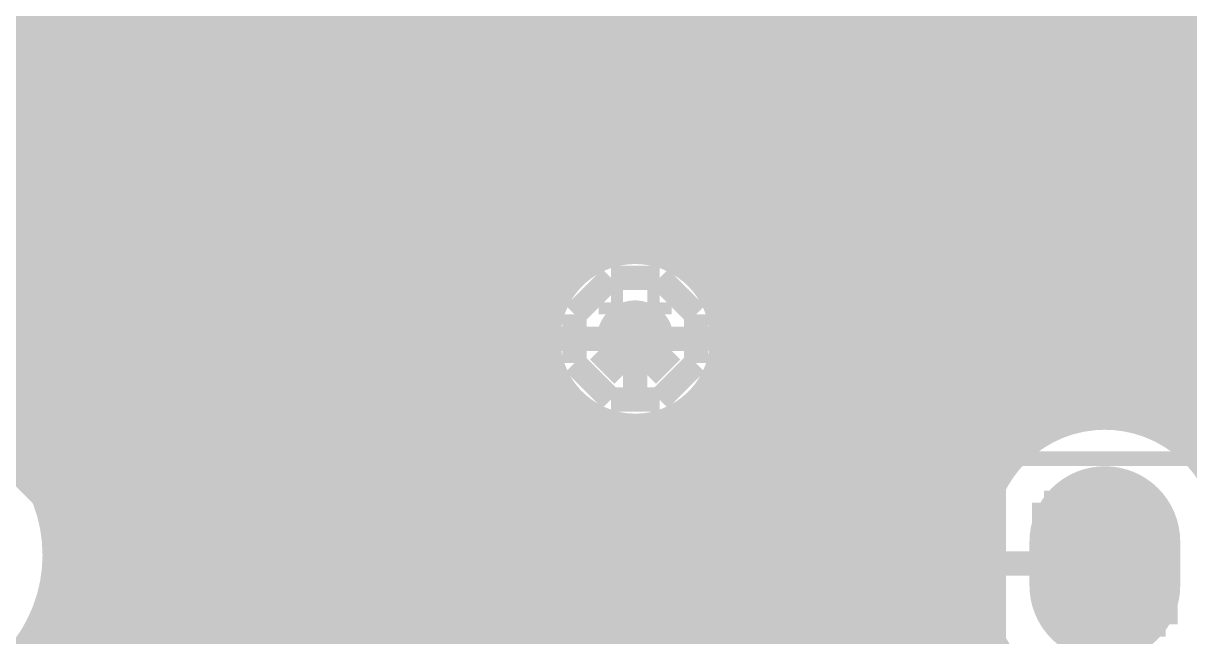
# Model space of a CAD drawing. Extents: x -5 to 157, y -120 to 103.
# Drawn here: x 59.94 to 72.13, y 38.59 to 44.99 of the extents above; entities that cross this region are included whole.
import ezdxf

# ---------------------------------------------------------------- set-up
doc = ezdxf.new("R2010")
doc.units = 0
doc.header["$MEASUREMENT"] = 0
doc.layers.get('0').update_dxf_attribs({"linetype": 'CONTINUOUS'})
for name, color, linetype in [('22-304-2_BOT', 7, 'CONTINUOUS'), ('22-304-2_DRD', 7, 'CONTINUOUS'), ('22-304-2_DRL', 2, 'CONTINUOUS'), ('22-304-2_IN1', 4, 'CONTINUOUS'), ('22-304-2_IN2', 3, 'CONTINUOUS'), ('22-304-2_SMB', 5, 'CONTINUOUS'), ('22-304-2_SMT', 10, 'CONTINUOUS'), ('22-304-2_SPT', 9, 'CONTINUOUS'), ('22-304-2_SST', 11, 'CONTINUOUS'), ('22-304-2_TOP', 13, 'CONTINUOUS'), ('THRUHOLE_TAP', 7, 'CONTINUOUS')]:
    doc.layers.add(name, color=color, linetype=linetype)

# ---------------------------------------------------------------- blocks, each defined once
blk = doc.blocks.new('OBLONG_8')
at = {"const_width": 1.5748}
blk.add_lwpolyline([(0, 0.2286), (0, -0.2286)], dxfattribs=at)
at = {"const_width": 0.7874}
for points in [[(-0.3937, 0.2286, 1), (0.3937, 0.2286, 1)], [(-0.3937, -0.2286, 1), (0.3937, -0.2286, 1)]]:
    blk.add_lwpolyline(points, format="xyb", close=True, dxfattribs=at)
blk = doc.blocks.new('ROUND_39')
at = {"const_width": 0.40005}
blk.add_lwpolyline([(-0.200024, 0, 1), (0.200024, 0, 1)], format="xyb", close=True, dxfattribs=at)
blk = doc.blocks.new('ROUND_14')
at = {"const_width": 0.59944}
blk.add_lwpolyline([(-0.29972, 0, 1), (0.29972, 0, 1)], format="xyb", close=True, dxfattribs=at)
blk = doc.blocks.new('ROUND_87')
at = {"const_width": 0.10033}
blk.add_lwpolyline([(-0.050164, 0, 1), (0.050164, 0, 1)], format="xyb", close=True, dxfattribs=at)
blk = doc.blocks.new('ROUND_88')
at = {"const_width": 0.10033}
blk.add_lwpolyline([(-0.050164, 0, 1), (0.050164, 0, 1)], format="xyb", close=True, dxfattribs=at)
blk = doc.blocks.new('ROUND_42')
at = {"const_width": 0.40005}
blk.add_lwpolyline([(-0.200024, 0, 1), (0.200024, 0, 1)], format="xyb", close=True, dxfattribs=at)
blk = doc.blocks.new('ROUND_38')
at = {"const_width": 0.40005}
blk.add_lwpolyline([(-0.200024, 0, 1), (0.200024, 0, 1)], format="xyb", close=True, dxfattribs=at)
blk = doc.blocks.new('RECTANGLE_15')
blk.add_solid([(0.36957, 2.0447), (0.36957, -2.0447), (-0.36957, 2.0447), (-0.36957, -2.0447)])
blk = doc.blocks.new('ROUND_80')
at = {"const_width": 0.10033}
blk.add_lwpolyline([(-0.050164, 0, 1), (0.050164, 0, 1)], format="xyb", close=True, dxfattribs=at)

msp = doc.modelspace()

# ---------------------------------------------------------------- linework, layer by layer
at = {"layer": '22-304-2_BOT'}
for points, const_width in [([(87.62746, 44.5008), (47.3456, 44.5008)], 0.254), ([(87.64778, 44.577), (57.023, 44.577)], 0.254), ([(59.9186, 44.577), (59.9186, 42.99712)], 0.254), ([(60.1472, 44.577), (60.1472, 42.89298)], 0.254), ([(60.3758, 44.577), (60.3758, 42.71264)], 0.254), ([(60.6044, 44.577), (60.6044, 42.48404)], 0.254), ([(60.833, 44.577), (60.833, 42.25544)], 0.254), ([(61.0616, 44.577), (61.0616, 42.02684)], 0.254), ([(61.2902, 44.577), (61.2902, 41.79824)], 0.254), ([(61.5188, 44.577), (61.5188, 41.56964)], 0.254), ([(61.7474, 44.577), (61.7474, 41.34104)], 0.254), ([(61.976, 44.577), (61.976, 41.03624)], 0.254), ([(62.2046, 44.577), (62.2046, 33.147)], 0.254), ([(62.4332, 44.577), (62.4332, 33.147)], 0.254), ([(62.6618, 44.577), (62.6618, 33.147)], 0.254), ([(62.8904, 44.577), (62.8904, 33.147)], 0.254), ([(63.119, 44.577), (63.119, 33.147)], 0.254), ([(63.3476, 44.577), (63.3476, 33.147)], 0.254), ([(63.5762, 44.577), (63.5762, 33.147)], 0.254), ([(63.8048, 44.577), (63.8048, 33.147)], 0.254), ([(64.0334, 44.577), (64.0334, 33.147)], 0.254), ([(64.262, 44.577), (64.262, 33.147)], 0.254), ([(64.4906, 44.577), (64.4906, 33.147)], 0.254), ([(64.7192, 44.577), (64.7192, 33.147)], 0.254), ([(64.9478, 44.577), (64.9478, 33.147)], 0.254), ([(65.1764, 44.577), (65.1764, 33.147)], 0.254), ([(65.405, 44.577), (65.405, 33.147)], 0.254), ([(65.6336, 44.577), (65.6336, 42.27322)], 0.254), ([(65.8622, 44.577), (65.8622, 42.47134)], 0.254), ([(66.0908, 44.577), (66.0908, 42.5704)], 0.254), ([(66.3194, 44.577), (66.3194, 42.60342)], 0.254), ([(66.548, 44.577), (66.548, 42.57802)], 0.254), ([(66.7766, 44.577), (66.7766, 42.48658)], 0.254), ([(67.0052, 44.577), (67.0052, 42.33164)], 0.254), ([(67.2338, 44.577), (67.2338, 42.33164)], 0.254), ([(67.4624, 44.577), (67.4624, 42.33164)], 0.254), ([(67.691, 44.577), (67.691, 42.33164)], 0.254), ([(67.9196, 44.577), (67.9196, 42.33164)], 0.254), ([(68.1482, 44.577), (68.1482, 42.33164)], 0.254), ([(68.3768, 44.577), (68.3768, 42.33164)], 0.254), ([(68.6054, 44.577), (68.6054, 42.33164)], 0.254), ([(68.834, 44.577), (68.834, 42.33164)], 0.254), ([(69.0626, 44.577), (69.0626, 42.33164)], 0.254), ([(69.2912, 44.577), (69.2912, 42.33164)], 0.254), ([(69.5198, 44.577), (69.5198, 42.33164)], 0.254), ([(69.7484, 44.577), (69.7484, 42.33164)], 0.254), ([(69.977, 44.577), (69.977, 42.33164)], 0.254), ([(70.2056, 44.577), (70.2056, 42.33164)], 0.254), ([(70.4342, 44.577), (70.4342, 42.33164)], 0.254), ([(70.6628, 44.577), (70.6628, 42.33164)], 0.254), ([(70.8914, 44.577), (70.8914, 42.33164)], 0.254), ([(71.12, 44.577), (71.12, 42.33164)], 0.254), ([(71.3486, 44.577), (71.3486, 42.33164)], 0.254), ([(71.5772, 44.577), (71.5772, 42.33164)], 0.254), ([(71.8058, 44.577), (71.8058, 42.33164)], 0.254), ([(72.0344, 44.577), (72.0344, 42.33164)], 0.254), ([(87.61222, 44.2722), (47.3456, 44.2722)], 0.254), ([(87.6554, 44.0436), (47.3456, 44.0436)], 0.254), ([(87.76716, 43.815), (47.3456, 43.815)], 0.254), ([(87.98814, 43.5864), (47.3456, 43.5864)], 0.254), ([(102.7303, 43.3578), (44.23664, 43.3578)], 0.254), ([(102.7303, 43.1292), (44.46524, 43.1292)], 0.254), ([(102.7303, 42.9006), (60.13196, 42.9006)], 0.254), ([(60.37834, 42.7101), (61.7601, 41.32834)], 0.254), ([(102.7303, 42.672), (60.41644, 42.672)], 0.254), ([(56.49468, 39.43858), (56.49468, 41.00068), (57.404, 41.91), (59.563, 41.91), (60.96, 40.513), (60.96, 36.83), (59.944, 35.814), (51.562, 35.814), (49.911, 37.465), (40.005, 37.465), (39.96436, 37.42436)], 1.27), ([(65.81902, 42.4434), (60.64504, 42.4434)], 0.254), ([(75.72502, 42.4434), (66.84772, 42.4434)], 0.254), ([(75.5904, 42.33164), (66.98234, 42.33164)], 0.254), ([(65.58788, 42.2148), (60.87364, 42.2148)], 0.254), ([(65.47358, 41.9862), (61.10224, 41.9862)], 0.254), ([(65.42786, 41.7576), (61.33084, 41.7576)], 0.254), ([(66.33464, 41.69664), (76.24064, 41.69664)], 0.254), ([(65.44056, 41.529), (61.55944, 41.529)], 0.254), ([(65.51676, 41.3004), (61.78804, 41.3004)], 0.254), ([(65.67424, 41.0718), (61.95568, 41.0718)], 0.254), ([(65.6336, 41.11752), (65.6336, 33.147)], 0.254), ([(75.5904, 41.06164), (66.98234, 41.06164)], 0.254), ([(75.58024, 41.0718), (66.9925, 41.0718)], 0.254), ([(67.0052, 41.06164), (67.0052, 33.147)], 0.254), ([(67.2338, 41.06164), (67.2338, 33.147)], 0.254), ([(67.4624, 41.06164), (67.4624, 33.147)], 0.254), ([(67.691, 41.06164), (67.691, 33.147)], 0.254), ([(67.9196, 41.06164), (67.9196, 33.147)], 0.254), ([(68.1482, 41.06164), (68.1482, 33.147)], 0.254), ([(68.3768, 41.06164), (68.3768, 33.147)], 0.254), ([(68.6054, 41.06164), (68.6054, 33.147)], 0.254), ([(68.834, 41.06164), (68.834, 33.147)], 0.254), ([(69.0626, 41.06164), (69.0626, 33.147)], 0.254), ([(69.2912, 41.06164), (69.2912, 33.147)], 0.254), ([(69.5198, 41.06164), (69.5198, 33.147)], 0.254), ([(69.7484, 41.06164), (69.7484, 33.147)], 0.254), ([(69.977, 41.06164), (69.977, 39.86784)], 0.254), ([(70.2056, 41.06164), (70.2056, 40.35806)], 0.254), ([(70.4342, 41.06164), (70.4342, 40.59174)], 0.254), ([(70.6628, 41.06164), (70.6628, 40.73906)], 0.254), ([(70.8914, 41.06164), (70.8914, 40.82542)], 0.254), ([(71.12, 41.06164), (71.12, 40.8686)], 0.254), ([(71.3486, 41.06164), (71.3486, 40.8686)], 0.254), ([(71.5772, 41.06164), (71.5772, 40.82796)], 0.254), ([(71.8058, 41.06164), (71.8058, 40.7416)], 0.254), ([(72.0344, 41.06164), (72.0344, 40.59936)], 0.254), ([(66.02222, 40.8432), (62.05474, 40.8432)], 0.254), ([(65.8622, 40.9194), (65.8622, 33.147)], 0.254), ([(66.0908, 40.82034), (66.0908, 33.147)], 0.254), ([(66.548, 40.81272), (66.548, 33.147)], 0.254), ([(70.95998, 40.8432), (66.64452, 40.8432)], 0.254), ([(66.7766, 40.90416), (66.7766, 33.147)], 0.254), ([(73.45934, 40.8432), (71.51878, 40.8432)], 0.254), ([(66.3194, 40.78732), (66.3194, 33.147)], 0.254), ([(70.46214, 40.6146), (62.09792, 40.6146)], 0.254), ([(72.9615, 40.6146), (72.01662, 40.6146)], 0.254), ([(62.103, 40.513), (62.103, 36.83)], 0.254), ([(70.22592, 40.386), (62.103, 40.386)], 0.254), ([(70.08114, 40.1574), (62.103, 40.1574)], 0.254), ([(69.99224, 39.9288), (62.103, 39.9288)], 0.254), ([(69.94906, 39.7002), (62.103, 39.7002)], 0.254), ([(69.94398, 39.4716), (62.103, 39.4716)], 0.254), ([(69.94398, 39.57828), (69.94398, 39.12108)], 0.254), ([(69.94398, 39.243), (62.103, 39.243)], 0.254), ([(69.94906, 39.0144), (62.103, 39.0144)], 0.254), ([(69.98716, 38.7858), (62.103, 38.7858)], 0.254), ([(69.977, 38.82898), (69.977, 38.20668)], 0.254), ([(70.07352, 38.5572), (62.103, 38.5572)], 0.254)]:
    msp.add_lwpolyline(points, dxfattribs=dict(at, const_width=const_width))
at = {"layer": '22-304-2_BOT', "const_width": 0.254}
for points in [[(60.37072, 42.71772, 0.1989124), (59.563, 43.05229)], [(60.37072, 42.71772, 0.1989124), (59.563, 43.05229)], [(66.33464, 42.60342, 0.4142136), (65.42786, 41.69664)], [(66.98234, 42.33164, 0.2014867), (66.33464, 42.60369)], [(65.42532, 41.69664, 0.4142136), (66.33464, 40.78732)], [(62.103, 40.513, 0.1989124), (61.76822, 41.32122)], [(62.103, 40.513, 0.1989124), (61.76822, 41.32122)], [(66.33464, 40.78732, 0.2014864), (66.98396, 41.06005)], [(71.23938, 40.87368, 0.4142136), (69.94398, 39.57828)], [(72.48906, 39.91864, 0.3383093), (71.23938, 40.87368)], [(69.94398, 39.12108, 0.1981926), (70.32086, 38.20763)]]:
    msp.add_lwpolyline(points, format="xyb", dxfattribs=at)
at = {"layer": '22-304-2_DRD', "const_width": 0.254}
for points in [[(63.881, 44.06646), (63.5, 43.68546)], [(64.389, 44.06646), (63.881, 44.06646)], [(64.77, 43.68546), (64.389, 44.06646)], [(65.151, 44.06646), (64.77, 43.68546)], [(65.151, 44.06646), (64.77, 43.68546)], [(65.659, 44.06646), (65.151, 44.06646)], [(65.659, 44.06646), (65.151, 44.06646)], [(66.04, 43.68546), (65.659, 44.06646)], [(66.04, 43.68546), (65.659, 44.06646)], [(66.421, 44.06646), (66.04, 43.68546)], [(66.421, 44.06646), (66.04, 43.68546)], [(66.421, 44.06646), (66.04, 43.68546)], [(66.929, 44.06646), (66.421, 44.06646)], [(66.929, 44.06646), (66.421, 44.06646)], [(66.929, 44.06646), (66.421, 44.06646)], [(67.31, 43.68546), (66.929, 44.06646)], [(67.31, 43.68546), (66.929, 44.06646)], [(67.31, 43.68546), (66.929, 44.06646)], [(67.691, 44.06646), (67.31, 43.68546)], [(67.691, 44.06646), (67.31, 43.68546)], [(68.199, 44.06646), (67.691, 44.06646)], [(68.199, 44.06646), (67.691, 44.06646)], [(68.58, 43.68546), (68.199, 44.06646)], [(68.58, 43.68546), (68.199, 44.06646)], [(70.231, 44.06646), (69.85, 43.68546)], [(70.231, 44.06646), (69.85, 43.68546)], [(70.739, 44.06646), (70.231, 44.06646)], [(70.739, 44.06646), (70.231, 44.06646)], [(71.12, 43.68546), (70.739, 44.06646)], [(71.12, 43.68546), (70.739, 44.06646)], [(63.881, 43.81246), (63.881, 43.68546)], [(64.008, 43.81246), (63.881, 43.81246)], [(64.008, 43.68546), (64.008, 43.81246)], [(64.262, 43.81246), (64.262, 43.68546)], [(64.389, 43.81246), (64.262, 43.81246)], [(64.389, 43.68546), (64.389, 43.81246)], [(65.151, 43.81246), (65.151, 43.68546)], [(65.278, 43.81246), (65.151, 43.81246)], [(65.151, 43.81246), (65.151, 43.68546)], [(65.278, 43.81246), (65.151, 43.81246)], [(65.278, 43.68546), (65.278, 43.81246)], [(65.278, 43.68546), (65.278, 43.81246)], [(65.532, 43.81246), (65.532, 43.68546)], [(65.659, 43.81246), (65.532, 43.81246)], [(65.532, 43.81246), (65.532, 43.68546)], [(65.659, 43.81246), (65.532, 43.81246)], [(65.659, 43.68546), (65.659, 43.81246)], [(65.659, 43.68546), (65.659, 43.81246)], [(66.421, 43.81246), (66.421, 43.68546)], [(66.548, 43.81246), (66.421, 43.81246)], [(66.421, 43.81246), (66.421, 43.68546)], [(66.548, 43.81246), (66.421, 43.81246)], [(66.421, 43.81246), (66.421, 43.68546)], [(66.548, 43.81246), (66.421, 43.81246)], [(66.548, 43.68546), (66.548, 43.81246)], [(66.548, 43.68546), (66.548, 43.81246)], [(66.548, 43.68546), (66.548, 43.81246)], [(66.802, 43.81246), (66.802, 43.68546)], [(66.929, 43.81246), (66.802, 43.81246)], [(66.802, 43.81246), (66.802, 43.68546)], [(66.929, 43.81246), (66.802, 43.81246)], [(66.802, 43.81246), (66.802, 43.68546)], [(66.929, 43.81246), (66.802, 43.81246)], [(66.929, 43.68546), (66.929, 43.81246)], [(66.929, 43.68546), (66.929, 43.81246)], [(66.929, 43.68546), (66.929, 43.81246)], [(67.691, 43.81246), (67.691, 43.68546)], [(67.818, 43.81246), (67.691, 43.81246)], [(67.691, 43.81246), (67.691, 43.68546)], [(67.818, 43.81246), (67.691, 43.81246)], [(67.818, 43.68546), (67.818, 43.81246)], [(67.818, 43.68546), (67.818, 43.81246)], [(68.072, 43.81246), (68.072, 43.68546)], [(68.199, 43.81246), (68.072, 43.81246)], [(68.072, 43.81246), (68.072, 43.68546)], [(68.199, 43.81246), (68.072, 43.81246)], [(68.199, 43.68546), (68.199, 43.81246)], [(68.199, 43.68546), (68.199, 43.81246)], [(70.231, 43.81246), (70.231, 43.68546)], [(70.358, 43.81246), (70.231, 43.81246)], [(70.231, 43.81246), (70.231, 43.68546)], [(70.358, 43.81246), (70.231, 43.81246)], [(70.358, 43.68546), (70.358, 43.81246)], [(70.358, 43.68546), (70.358, 43.81246)], [(70.612, 43.81246), (70.612, 43.68546)], [(70.739, 43.81246), (70.612, 43.81246)], [(70.612, 43.81246), (70.612, 43.68546)], [(70.739, 43.81246), (70.612, 43.81246)], [(70.739, 43.68546), (70.739, 43.81246)], [(70.739, 43.68546), (70.739, 43.81246)], [(63.5, 43.68546), (63.5, 43.17746)], [(63.881, 43.68546), (64.008, 43.68546)], [(64.262, 43.68546), (64.389, 43.68546)], [(64.77, 43.68546), (64.77, 43.17746)], [(64.77, 43.17746), (64.77, 43.68546)], [(64.77, 43.68546), (64.77, 43.17746)], [(65.151, 43.68546), (65.278, 43.68546)], [(65.151, 43.68546), (65.278, 43.68546)], [(65.532, 43.68546), (65.659, 43.68546)], [(65.532, 43.68546), (65.659, 43.68546)], [(66.04, 43.68546), (66.04, 43.17746)], [(66.04, 43.17746), (66.04, 43.68546)], [(66.04, 43.68546), (66.04, 43.17746)], [(66.04, 43.17746), (66.04, 43.68546)], [(66.04, 43.68546), (66.04, 43.17746)], [(66.421, 43.68546), (66.548, 43.68546)], [(66.421, 43.68546), (66.548, 43.68546)], [(66.421, 43.68546), (66.548, 43.68546)], [(66.802, 43.68546), (66.929, 43.68546)], [(66.802, 43.68546), (66.929, 43.68546)], [(66.802, 43.68546), (66.929, 43.68546)], [(67.31, 43.68546), (67.31, 43.17746)], [(67.31, 43.17746), (67.31, 43.68546)], [(67.31, 43.68546), (67.31, 43.17746)], [(67.31, 43.17746), (67.31, 43.68546)], [(67.31, 43.17746), (67.31, 43.68546)], [(67.691, 43.68546), (67.818, 43.68546)], [(67.691, 43.68546), (67.818, 43.68546)], [(68.072, 43.68546), (68.199, 43.68546)], [(68.072, 43.68546), (68.199, 43.68546)], [(68.58, 43.17746), (68.58, 43.68546)], [(68.58, 43.17746), (68.58, 43.68546)], [(69.85, 43.68546), (69.85, 43.17746)], [(69.85, 43.68546), (69.85, 43.17746)], [(70.231, 43.68546), (70.358, 43.68546)], [(70.231, 43.68546), (70.358, 43.68546)], [(70.612, 43.68546), (70.739, 43.68546)], [(70.612, 43.68546), (70.739, 43.68546)], [(71.12, 43.17746), (71.12, 43.68546)], [(71.12, 43.17746), (71.12, 43.68546)], [(64.008, 43.05046), (63.754, 43.30446)], [(64.516, 43.30446), (64.262, 43.05046)], [(65.278, 43.05046), (65.024, 43.30446)], [(65.278, 43.05046), (65.024, 43.30446)], [(65.786, 43.30446), (65.532, 43.05046)], [(65.786, 43.30446), (65.532, 43.05046)], [(66.548, 43.05046), (66.294, 43.30446)], [(66.548, 43.05046), (66.294, 43.30446)], [(66.548, 43.05046), (66.294, 43.30446)], [(67.056, 43.30446), (66.802, 43.05046)], [(67.056, 43.30446), (66.802, 43.05046)], [(67.056, 43.30446), (66.802, 43.05046)], [(67.818, 43.05046), (67.564, 43.30446)], [(67.818, 43.05046), (67.564, 43.30446)], [(68.326, 43.30446), (68.072, 43.05046)], [(68.326, 43.30446), (68.072, 43.05046)], [(70.358, 43.05046), (70.104, 43.30446)], [(70.358, 43.05046), (70.104, 43.30446)], [(70.866, 43.30446), (70.612, 43.05046)], [(70.866, 43.30446), (70.612, 43.05046)], [(63.5, 43.17746), (63.881, 42.79646)], [(64.389, 42.79646), (64.77, 43.17746)], [(64.77, 43.17746), (65.151, 42.79646)], [(64.77, 43.17746), (65.151, 42.79646)], [(65.659, 42.79646), (66.04, 43.17746)], [(65.659, 42.79646), (66.04, 43.17746)], [(66.04, 43.17746), (66.421, 42.79646)], [(66.04, 43.17746), (66.421, 42.79646)], [(66.04, 43.17746), (66.421, 42.79646)], [(66.929, 42.79646), (67.31, 43.17746)], [(66.929, 42.79646), (67.31, 43.17746)], [(66.929, 42.79646), (67.31, 43.17746)], [(67.31, 43.17746), (67.691, 42.79646)], [(67.31, 43.17746), (67.691, 42.79646)], [(68.199, 42.79646), (68.58, 43.17746)], [(68.199, 42.79646), (68.58, 43.17746)], [(69.85, 43.17746), (70.231, 42.79646)], [(69.85, 43.17746), (70.231, 42.79646)], [(70.739, 42.79646), (71.12, 43.17746)], [(70.739, 42.79646), (71.12, 43.17746)], [(64.262, 43.05046), (64.008, 43.05046)], [(65.532, 43.05046), (65.278, 43.05046)], [(65.532, 43.05046), (65.278, 43.05046)], [(66.802, 43.05046), (66.548, 43.05046)], [(66.802, 43.05046), (66.548, 43.05046)], [(66.802, 43.05046), (66.548, 43.05046)], [(68.072, 43.05046), (67.818, 43.05046)], [(68.072, 43.05046), (67.818, 43.05046)], [(70.612, 43.05046), (70.358, 43.05046)], [(70.612, 43.05046), (70.358, 43.05046)], [(63.881, 42.79646), (64.389, 42.79646)], [(65.151, 42.79646), (65.659, 42.79646)], [(65.151, 42.79646), (65.659, 42.79646)], [(66.421, 42.79646), (66.929, 42.79646)], [(66.421, 42.79646), (66.929, 42.79646)], [(66.421, 42.79646), (66.929, 42.79646)], [(67.691, 42.79646), (68.199, 42.79646)], [(67.691, 42.79646), (68.199, 42.79646)], [(70.231, 42.79646), (70.739, 42.79646)], [(70.231, 42.79646), (70.739, 42.79646)], [(66.08064, 42.33164), (65.69964, 41.95064)], [(66.58864, 42.33164), (66.08064, 42.33164)], [(66.96964, 41.95064), (66.58864, 42.33164)], [(66.08064, 42.07764), (66.08064, 41.95064)], [(66.20764, 42.07764), (66.08064, 42.07764)], [(66.20764, 41.95064), (66.20764, 42.07764)], [(66.46164, 42.07764), (66.46164, 41.95064)], [(66.58864, 42.07764), (66.46164, 42.07764)], [(66.58864, 41.95064), (66.58864, 42.07764)], [(65.69964, 41.95064), (65.69964, 41.44264)], [(66.08064, 41.95064), (66.20764, 41.95064)], [(66.46164, 41.95064), (66.58864, 41.95064)], [(66.96964, 41.44264), (66.96964, 41.95064)], [(66.20764, 41.31564), (65.95364, 41.56964)], [(66.71564, 41.56964), (66.46164, 41.31564)], [(65.69964, 41.44264), (66.08064, 41.06164)], [(66.58864, 41.06164), (66.96964, 41.44264)], [(66.46164, 41.31564), (66.20764, 41.31564)], [(66.08064, 41.06164), (66.58864, 41.06164)], [(70.60438, 39.98468), (70.60438, 39.34968)], [(71.23938, 39.98468), (70.60438, 39.98468)], [(71.23938, 38.71468), (71.23938, 39.98468)], [(70.60438, 39.34968), (71.87438, 39.34968)], [(71.87438, 39.34968), (71.87438, 38.71468)], [(71.87438, 38.71468), (71.23938, 38.71468)]]:
    msp.add_lwpolyline(points, dxfattribs=at)
at = {"layer": '22-304-2_IN1', "const_width": 0.254}
for points in [[(60.5028, 64.643), (60.5028, 33.782)], [(60.7314, 64.643), (60.7314, 33.782)], [(60.96, 64.643), (60.96, 33.782)], [(61.1886, 64.643), (61.1886, 33.782)], [(65.0748, 64.643), (65.0748, 44.27474)], [(65.3034, 64.643), (65.3034, 44.33316)], [(65.532, 64.643), (65.532, 44.32808)], [(65.7606, 64.643), (65.7606, 44.26458)], [(65.9892, 64.643), (65.9892, 44.12488)], [(69.1896, 64.643), (69.1896, 33.782)], [(69.4182, 64.643), (69.4182, 33.782)], [(69.6468, 64.643), (69.6468, 43.77944)], [(69.8754, 64.643), (69.8754, 44.10202)], [(70.104, 64.643), (70.104, 44.25442)], [(70.3326, 64.643), (70.3326, 44.32554)], [(70.5612, 64.643), (70.5612, 44.3357)], [(70.7898, 64.643), (70.7898, 44.2849)], [(71.0184, 64.643), (71.0184, 44.16552)], [(71.247, 64.643), (71.247, 43.92422)], [(71.4756, 64.643), (71.4756, 40.85082)], [(71.7042, 64.643), (71.7042, 40.78732)], [(71.9328, 64.643), (71.9328, 40.67302)], [(72.1614, 64.643), (72.1614, 40.4876)], [(63.0174, 64.19088), (63.0174, 33.782)], [(68.961, 60.39612), (68.961, 33.782)], [(61.4172, 59.98464), (61.4172, 33.782)], [(62.7888, 59.98464), (62.7888, 33.782)], [(68.7324, 59.9567), (68.7324, 43.88104)], [(61.6458, 59.79414), (61.6458, 33.782)], [(61.8744, 59.70016), (61.8744, 33.782)], [(62.3316, 59.70016), (62.3316, 33.782)], [(62.5602, 59.79414), (62.5602, 33.782)], [(68.2752, 59.69508), (68.2752, 44.27474)], [(68.5038, 59.78144), (68.5038, 44.1452)], [(62.103, 59.67222), (62.103, 33.782)], [(64.8462, 55.53202), (64.8462, 44.1452)], [(68.0466, 55.5244), (68.0466, 44.33316)], [(63.246, 55.38724), (63.246, 43.61434)], [(64.6176, 55.2069), (64.6176, 44.19854)], [(63.4746, 55.14594), (63.4746, 44.05376)], [(64.389, 55.05704), (64.389, 44.30268)], [(63.7032, 55.02402), (63.7032, 44.22902)], [(63.9318, 54.97576), (63.9318, 44.31538)], [(64.1604, 54.98592), (64.1604, 44.33824)], [(66.2178, 54.26202), (66.2178, 44.21378)], [(67.818, 54.11724), (67.818, 44.32808)], [(66.4464, 53.9369), (66.4464, 44.30776)], [(67.5894, 53.87594), (67.5894, 44.26458)], [(66.675, 53.78704), (66.675, 44.33824)], [(66.9036, 53.71592), (66.9036, 44.30776)], [(67.3608, 53.75402), (67.3608, 44.12488)], [(67.1322, 53.70576), (67.1322, 44.21378)], [(60.2742, 46.55312), (60.2742, 33.782)], [(60.0456, 46.02988), (60.0456, 40.26154)], [(59.817, 45.81398), (59.817, 40.56126)], [(88.02624, 45.085), (22.75586, 45.085)], [(87.78494, 44.8564), (22.98446, 44.8564)], [(87.66302, 44.6278), (23.21306, 44.6278)], [(87.61476, 44.3992), (23.44166, 44.3992)], [(63.60922, 44.1706), (46.6344, 44.1706)], [(64.87922, 44.1706), (64.66078, 44.1706)], [(66.14922, 44.1706), (65.93078, 44.1706)], [(67.41922, 44.1706), (67.20078, 44.1706)], [(69.95922, 44.1706), (68.47078, 44.1706)], [(87.62492, 44.1706), (71.01078, 44.1706)], [(63.3857, 43.942), (47.0027, 43.942)], [(69.7357, 43.942), (68.6943, 43.942)], [(87.69604, 43.942), (71.2343, 43.942)], [(63.2714, 43.7134), (47.16526, 43.7134)], [(69.6214, 43.7134), (68.80606, 43.7134)], [(87.8459, 43.7134), (71.34606, 43.7134)], [(63.22822, 43.4848), (47.244, 43.4848)], [(69.57822, 43.4848), (68.85178, 43.4848)], [(88.17102, 43.4848), (71.39178, 43.4848)], [(63.24346, 43.2562), (47.26178, 43.2562)], [(63.246, 43.24604), (63.246, 33.782)], [(69.59346, 43.2562), (68.83654, 43.2562)], [(106.80446, 43.2562), (71.37654, 43.2562)], [(63.3222, 43.0276), (47.2186, 43.0276)], [(69.6722, 43.0276), (68.7578, 43.0276)], [(69.6468, 43.08094), (69.6468, 33.782)], [(106.8832, 43.0276), (71.2978, 43.0276)], [(68.7324, 42.97934), (68.7324, 33.782)], [(71.247, 42.93616), (71.247, 40.87368)], [(63.48222, 42.799), (47.10684, 42.799)], [(63.4746, 42.80662), (63.4746, 33.782)], [(69.83222, 42.799), (68.59524, 42.799)], [(69.8754, 42.75836), (69.8754, 33.782)], [(107.0483, 42.799), (71.13524, 42.799)], [(63.7032, 42.63136), (63.7032, 33.782)], [(64.6176, 42.66184), (64.6176, 33.782)], [(64.8462, 42.71518), (64.8462, 33.782)], [(65.9892, 42.7355), (65.9892, 42.53484)], [(66.2178, 42.6466), (66.2178, 42.5958)], [(67.1322, 42.6466), (67.1322, 42.1259)], [(67.3608, 42.7355), (67.3608, 33.782)], [(68.5038, 42.71518), (68.5038, 33.782)], [(71.0184, 42.69486), (71.0184, 40.85336)], [(63.84544, 42.5704), (46.88586, 42.5704)], [(63.9318, 42.545), (63.9318, 33.782)], [(64.1604, 42.52214), (64.1604, 33.782)], [(64.389, 42.5577), (64.389, 33.782)], [(65.11544, 42.5704), (64.42456, 42.5704)], [(65.0748, 42.58564), (65.0748, 33.782)], [(65.3034, 42.52722), (65.3034, 33.782)], [(65.532, 42.5323), (65.532, 42.12082)], [(66.0908, 42.5704), (65.69456, 42.5704)], [(65.7606, 42.5958), (65.7606, 42.40022)], [(66.9036, 42.55262), (66.9036, 42.40276)], [(67.65544, 42.5704), (66.96456, 42.5704)], [(67.5894, 42.5958), (67.5894, 33.782)], [(67.818, 42.5323), (67.818, 33.782)], [(68.0466, 42.52722), (68.0466, 33.782)], [(70.19544, 42.5704), (68.23456, 42.5704)], [(68.2752, 42.58564), (68.2752, 33.782)], [(70.104, 42.60596), (70.104, 40.20058)], [(70.3326, 42.53484), (70.3326, 40.50284)], [(70.5612, 42.52468), (70.5612, 40.68064)], [(75.9968, 42.5704), (70.77456, 42.5704)], [(70.7898, 42.57548), (70.7898, 40.7924)], [(65.69456, 42.3418), (28.81884, 42.3418)], [(75.60056, 42.3418), (66.97218, 42.3418)], [(65.52692, 42.1132), (28.9306, 42.1132)], [(75.43292, 42.1132), (67.13982, 42.1132)], [(65.44564, 41.8846), (28.97378, 41.8846)], [(75.35164, 41.8846), (67.2211, 41.8846)], [(65.42786, 41.656), (28.956, 41.656)], [(75.33386, 41.656), (67.23888, 41.656)], [(65.46596, 41.4274), (28.87726, 41.4274)], [(75.37196, 41.4274), (67.20078, 41.4274)], [(65.57264, 41.1988), (28.7147, 41.1988)], [(65.532, 41.26992), (65.532, 33.782)], [(75.47864, 41.1988), (67.0941, 41.1988)], [(67.1322, 41.26484), (67.1322, 33.782)], [(65.78854, 40.9702), (59.1566, 40.9702)], [(65.7606, 40.99052), (65.7606, 33.782)], [(75.69454, 40.9702), (66.8782, 40.9702)], [(66.9036, 40.98798), (66.9036, 33.782)], [(65.9892, 40.8559), (65.9892, 33.782)], [(66.675, 40.85336), (66.675, 33.782)], [(70.66788, 40.7416), (59.60618, 40.7416)], [(66.2178, 40.79494), (66.2178, 33.782)], [(66.4464, 40.79494), (66.4464, 33.782)], [(73.16978, 40.7416), (71.80834, 40.7416)], [(70.34276, 40.513), (59.86018, 40.513)], [(72.84212, 40.513), (72.136, 40.513)], [(70.15226, 40.2844), (60.0329, 40.2844)], [(70.03542, 40.0558), (60.14974, 40.0558)], [(69.96684, 39.8272), (60.2234, 39.8272)], [(69.94398, 39.5986), (60.26404, 39.5986)], [(69.94398, 39.57828), (69.94398, 39.12108)], [(69.94398, 39.37), (60.27166, 39.37)], [(69.94398, 39.1414), (60.24372, 39.1414)], [(69.95922, 38.9128), (60.18276, 38.9128)], [(60.0456, 38.61562), (60.0456, 33.782)], [(70.02018, 38.6842), (60.0837, 38.6842)], [(70.104, 38.49624), (70.104, 38.20668)]]:
    msp.add_lwpolyline(points, dxfattribs=at)
for points in [[(64.135, 44.33824, 0.4142136), (63.22822, 43.43146)], [(64.77, 44.07916, 0.1963405), (64.135, 44.33851)], [(65.405, 44.33824, 0.196341), (64.77019, 44.07897)], [(65.405, 44.33824, 0.196341), (64.77019, 44.07897)], [(66.04, 44.07916, 0.1963405), (65.405, 44.33851)], [(66.04, 44.07916, 0.1963405), (65.405, 44.33851)], [(66.675, 44.33824, 0.196341), (66.04019, 44.07897)], [(67.31, 44.07916, 0.1963405), (66.675, 44.33851)], [(67.945, 44.33824, 0.196341), (67.31019, 44.07897)], [(68.85178, 43.43146, 0.4142136), (67.945, 44.33824)], [(70.485, 44.33824, 0.4142136), (69.57822, 43.43146)], [(70.485, 44.33824, 0.4142136), (69.57822, 43.43146)], [(71.39178, 43.43146, 0.4142136), (70.485, 44.33824)], [(71.39178, 43.43146, 0.4142136), (70.485, 44.33824)], [(63.22822, 43.43146, 0.4142136), (64.135, 42.52468)], [(67.945, 42.52214, 0.4142136), (68.85432, 43.43146)], [(69.57822, 43.43146, 0.4142136), (70.485, 42.52468)], [(69.57822, 43.43146, 0.4142136), (70.485, 42.52468)], [(70.485, 42.52214, 0.4142136), (71.39432, 43.43146)], [(70.485, 42.52214, 0.4142136), (71.39432, 43.43146)], [(64.135, 42.52214, 0.1958321), (64.77032, 42.78089)], [(64.77, 42.78122, 0.1958326), (65.405, 42.5226)], [(64.77, 42.78122, 0.1958326), (65.405, 42.5226)], [(65.405, 42.52214, 0.1958321), (66.04032, 42.78089)], [(65.405, 42.52214, 0.1958321), (66.04032, 42.78089)], [(66.04, 42.78122, 0.0877041), (66.3014, 42.60293)], [(66.70548, 42.52214, 0.1871483), (67.31067, 42.78053)], [(67.31, 42.78122, 0.1958326), (67.945, 42.5226)], [(66.30162, 42.60342, 0.4035933), (65.42786, 41.69664)], [(67.24142, 41.69664, 0.2953075), (66.70548, 42.52214)], [(65.42532, 41.69664, 0.4142136), (66.33464, 40.78732)], [(66.33464, 40.78732, 0.4142136), (67.24396, 41.69664)], [(60.27166, 39.43858, 0.4142136), (58.66384, 41.0464)], [(71.23938, 40.87368, 0.4142136), (69.94398, 39.57828)], [(72.48906, 39.91864, 0.3383093), (71.23938, 40.87368)], [(58.66384, 37.83076, 0.4142136), (60.27166, 39.43858)], [(69.94398, 39.12108, 0.1981926), (70.32086, 38.20763)]]:
    msp.add_lwpolyline(points, format="xyb", dxfattribs=at)
at = {"layer": '22-304-2_IN2', "const_width": 0.254}
for points in [[(72.0344, 91.48826), (72.0344, 40.74668)], [(71.8058, 91.34602), (71.8058, 40.87368)], [(60.6044, 67.10934), (60.6044, 29.718)], [(60.833, 67.05346), (60.833, 29.718)], [(61.0616, 67.05092), (61.0616, 29.718)], [(69.5198, 65.37452), (69.5198, 29.718)], [(69.2912, 65.04686), (69.2912, 29.718)], [(71.5772, 63.53302), (71.5772, 40.94988)], [(69.7484, 63.32728), (69.7484, 29.718)], [(71.3486, 63.16726), (71.3486, 40.98798)], [(69.977, 63.07328), (69.977, 40.21582)], [(71.12, 62.98946), (71.12, 40.98798)], [(70.2056, 62.93866), (70.2056, 40.54348)], [(70.4342, 62.87008), (70.4342, 40.73906)], [(70.6628, 62.85484), (70.6628, 40.8686)], [(70.8914, 62.89294), (70.8914, 40.94734)], [(69.0626, 60.30976), (69.0626, 29.718)], [(65.8622, 60.05322), (65.8622, 42.60596)], [(61.2902, 59.95162), (61.2902, 29.718)], [(62.8904, 59.92114), (62.8904, 29.718)], [(68.834, 59.89066), (68.834, 29.718)], [(61.5188, 59.73572), (61.5188, 29.718)], [(62.6618, 59.71794), (62.6618, 29.718)], [(65.6336, 59.68746), (65.6336, 42.44594)], [(68.6054, 59.7027), (68.6054, 29.718)], [(61.7474, 59.61634), (61.7474, 29.718)], [(62.4332, 59.60618), (62.4332, 29.718)], [(68.3768, 59.59856), (68.3768, 29.718)], [(61.976, 59.56046), (61.976, 29.718)], [(62.2046, 59.55792), (62.2046, 29.718)], [(65.405, 59.50966), (65.405, 42.13098)], [(65.1764, 59.41314), (65.1764, 29.718)], [(68.1482, 56.68518), (68.1482, 29.718)], [(64.9478, 55.46852), (64.9478, 29.718)], [(63.119, 55.36692), (63.119, 29.718)], [(63.3476, 55.09514), (63.3476, 29.718)], [(64.7192, 55.14086), (64.7192, 29.718)], [(63.5762, 54.94782), (63.5762, 29.718)], [(64.4906, 54.97322), (64.4906, 29.718)], [(63.8048, 54.87416), (63.8048, 29.718)], [(64.0334, 54.85384), (64.0334, 29.718)], [(64.262, 54.88432), (64.262, 29.718)], [(66.0908, 54.26202), (66.0908, 42.69232)], [(67.9196, 54.05628), (67.9196, 29.718)], [(66.3194, 53.89626), (66.3194, 42.72026)], [(66.548, 53.71846), (66.548, 42.69994)], [(67.691, 53.80228), (67.691, 29.718)], [(66.7766, 53.62194), (66.7766, 42.6212)], [(67.2338, 53.59908), (67.2338, 42.1894)], [(67.4624, 53.66766), (67.4624, 29.718)], [(67.0052, 53.58384), (67.0052, 42.47134)], [(60.3758, 46.45152), (60.3758, 39.66718)], [(60.1472, 45.96638), (60.1472, 40.3225)], [(59.9186, 45.74032), (59.9186, 40.62476)], [(87.71128, 44.958), (17.82572, 44.958)], [(87.57666, 44.7294), (18.05432, 44.7294)], [(87.50808, 44.5008), (20.94484, 44.5008)], [(87.49284, 44.2722), (21.56206, 44.2722)], [(87.53094, 44.0436), (21.971, 44.0436)], [(87.62746, 43.815), (22.28596, 43.815)], [(87.80526, 43.5864), (22.53996, 43.5864)], [(88.17102, 43.3578), (22.75332, 43.3578)], [(106.71556, 43.1292), (22.93366, 43.1292)], [(106.8197, 42.9006), (23.0886, 42.9006)], [(66.01714, 42.672), (23.21814, 42.672)], [(75.92314, 42.672), (66.6496, 42.672)], [(65.63106, 42.4434), (23.32736, 42.4434)], [(75.53706, 42.4434), (67.03568, 42.4434)], [(65.44818, 42.2148), (23.41626, 42.2148)], [(75.35418, 42.2148), (67.21856, 42.2148)], [(65.34912, 41.9862), (23.48992, 41.9862)], [(75.25512, 41.9862), (67.31762, 41.9862)], [(65.30848, 41.7576), (23.5458, 41.7576)], [(75.21448, 41.7576), (67.35826, 41.7576)], [(65.32118, 41.529), (23.58644, 41.529)], [(75.22718, 41.529), (67.34556, 41.529)], [(65.38722, 41.3004), (23.61438, 41.3004)], [(75.29322, 41.3004), (67.27952, 41.3004)], [(65.405, 41.25976), (65.405, 29.718)], [(67.2338, 41.20134), (67.2338, 29.718)], [(65.5193, 41.0718), (59.22518, 41.0718)], [(75.4253, 41.0718), (67.14744, 41.0718)], [(65.6336, 40.9448), (65.6336, 29.718)], [(65.76314, 40.8432), (59.66968, 40.8432)], [(70.60692, 40.8432), (66.9036, 40.8432)], [(67.0052, 40.9194), (67.0052, 29.718)], [(73.10628, 40.8432), (71.87184, 40.8432)], [(65.8622, 40.78478), (65.8622, 29.718)], [(66.0908, 40.69842), (66.0908, 29.718)], [(66.548, 40.6908), (66.548, 29.718)], [(66.7766, 40.76954), (66.7766, 29.718)], [(70.27672, 40.6146), (59.92876, 40.6146)], [(66.3194, 40.67048), (66.3194, 29.718)], [(72.77608, 40.6146), (72.20204, 40.6146)], [(70.0786, 40.386), (60.1091, 40.386)], [(69.94906, 40.1574), (60.23356, 40.1574)], [(69.87032, 39.9288), (60.31992, 39.9288)], [(69.82968, 39.7002), (60.37072, 39.7002)], [(69.8246, 39.4716), (60.39104, 39.4716)], [(69.8246, 39.57828), (69.8246, 39.12108)], [(69.8246, 39.243), (60.37834, 39.243)], [(60.3758, 39.20998), (60.3758, 29.718)], [(69.82968, 39.0144), (60.3377, 39.0144)], [(69.86524, 38.7858), (60.2615, 38.7858)], [(69.94144, 38.5572), (60.1472, 38.5572)], [(60.1472, 38.55466), (60.1472, 29.718)], [(69.977, 38.48354), (69.977, 38.32606)]]:
    msp.add_lwpolyline(points, dxfattribs=at)
for points in [[(66.33464, 42.7228, 0.4142136), (65.30848, 41.69664)], [(67.3608, 41.69664, 0.4142136), (66.33464, 42.7228)], [(65.30848, 41.69664, 0.4142136), (66.33464, 40.67048)], [(66.33464, 40.67048, 0.4142136), (67.3608, 41.69664)], [(60.39104, 39.43858, 0.4142136), (58.66384, 41.16578)], [(71.23938, 40.99306, 0.4142136), (69.8246, 39.57828)], [(72.48906, 40.23868, 0.2780089), (71.23938, 40.99052)], [(58.66384, 37.71392, 0.4142136), (60.3885, 39.43858)], [(69.8246, 39.12108, 0.1502314), (70.06889, 38.32637)]]:
    msp.add_lwpolyline(points, format="xyb", dxfattribs=at)
at = {"layer": '22-304-2_SST'}
for points, const_width in [([(61.99632, 44.21632), (61.99632, 45.48632), (61.7855, 45.2755)], 0.254), ([(62.20968, 44.21632), (61.7855, 44.21632)], 0.254), ([(76.54036, 34.27984), (76.13904, 34.27984), (76.13904, 35.11042), (69.5198, 35.11042), (69.5198, 41.08958), (87.9602, 41.08958), (87.9602, 35.11042), (81.34096, 35.11042), (81.34096, 34.27984), (80.93964, 34.27984), (80.93964, 33.09874), (76.54036, 33.09874), (76.54036, 34.27984), (76.54036, 35.75558), (77.35062, 35.75558)], 0.1524), ([(72.34936, 40.44442), (70.1294, 40.44442), (70.1294, 38.25494), (72.34936, 38.25494), (72.34936, 40.44442)], 0.1524), ([(70.92188, 39.66718), (70.92188, 39.03218), (71.55688, 39.03218), (71.55688, 39.66718), (70.92188, 39.66718), (71.07174, 39.51732), (71.07174, 39.18204), (71.40702, 39.18204), (71.40702, 39.51732), (71.07174, 39.51732)], 0.1524), ([(71.55688, 39.66718), (71.40702, 39.51732)], 0.1524), ([(70.92188, 39.03218), (71.07174, 39.18204)], 0.1524), ([(71.55688, 39.03218), (71.40702, 39.18204)], 0.1524)]:
    msp.add_lwpolyline(points, dxfattribs=dict(at, const_width=const_width))
at = {"layer": '22-304-2_TOP'}
for points, const_width in [([(88.773, 33.782), (88.773, 33.655), (88.646, 33.655), (88.392, 33.401), (66.802, 33.401), (48.768, 51.435), (48.768, 60.833), (47.1424, 62.4586), (46.99, 62.4586)], 0.254), ([(51.435, 62.2554), (51.435, 50.292), (67.31, 34.417), (77.851, 34.417), (78.74, 35.306), (78.74, 36.85032)], 0.254), ([(49.53, 62.1538), (49.53, 55.88), (49.53, 51.435), (67.056, 33.909), (78.359, 33.909), (81.23936, 36.78936), (81.23936, 36.85032)], 0.254), ([(60.325, 62.1538), (60.325, 62.103), (60.706, 61.722), (60.706, 58.674), (60.706, 44.704), (63.71336, 41.69664), (66.33464, 41.69664)], 0.254), ([(71.23938, 39.34968), (63.90132, 39.34968), (57.023, 46.228), (57.023, 57.277)], 0.254), ([(73.73874, 36.85032), (73.73874, 36.78174), (72.517, 35.56), (66.929, 35.56), (55.88, 46.609), (55.88, 54.61)], 0.254), ([(57.658, 46.48962), (64.16294, 39.98468)], 0.254), ([(64.135, 43.8658), (64.135, 46.355)], 0.381), ([(65.405, 43.8658), (65.405, 46.355)], 0.381), ([(66.675, 43.8658), (66.675, 46.355)], 0.381), ([(67.945, 43.8658), (67.945, 46.355)], 0.381), ([(70.485, 43.8658), (70.485, 46.355)], 0.381), ([(64.135, 46.355), (64.135, 43.43146)], 0.254), ([(65.405, 46.355), (65.405, 43.43146)], 0.254), ([(65.405, 43.43146), (65.405, 46.355)], 0.254), ([(66.675, 43.43146), (66.675, 46.355)], 0.254), ([(66.675, 43.43146), (66.675, 46.355)], 0.254), ([(66.675, 43.43146), (66.675, 46.355)], 0.254), ([(67.945, 46.355), (67.945, 43.43146)], 0.254), ([(67.945, 46.355), (67.945, 43.43146)], 0.254), ([(70.485, 46.355), (70.485, 43.43146)], 0.254), ([(70.485, 43.43146), (70.485, 46.355)], 0.254), ([(60.071, 46.0629), (60.071, 44.704)], 0.254), ([(59.9186, 45.89526), (59.9186, 44.22902)], 0.254), ([(60.071, 44.958), (59.18962, 44.958)], 0.254), ([(60.071, 44.7294), (59.41822, 44.7294)], 0.254), ([(60.10402, 44.5008), (59.64682, 44.5008)], 0.254), ([(60.1472, 44.40174), (60.1472, 44.00042)], 0.254), ([(60.24118, 44.2722), (59.87542, 44.2722)], 0.254), ([(60.2615, 44.25188), (63.26378, 41.24706)], 0.254), ([(60.3758, 44.13504), (60.3758, 43.77182)], 0.254), ([(60.46724, 44.0436), (60.10402, 44.0436)], 0.254), ([(60.6044, 43.90644), (60.6044, 43.54322)], 0.254), ([(60.69584, 43.815), (60.33262, 43.815)], 0.254), ([(77.84084, 43.815), (62.49162, 43.815)], 0.254), ([(63.25616, 43.8023), (62.50432, 43.8023)], 0.254), ([(62.50432, 43.8023), (63.97752, 42.33164)], 0.254), ([(62.6618, 43.8023), (62.6618, 43.64482)], 0.254), ([(62.8904, 43.8023), (62.8904, 43.41622)], 0.254), ([(63.119, 43.8023), (63.119, 43.18762)], 0.254), ([(63.74384, 43.8023), (63.25616, 43.8023)], 0.254), ([(63.3476, 43.8023), (63.3476, 42.95902)], 0.254), ([(63.5762, 43.8023), (63.5762, 42.73042)], 0.254), ([(64.52616, 43.8023), (63.74384, 43.8023)], 0.254), ([(63.8048, 43.8023), (63.8048, 42.50182)], 0.254), ([(64.0334, 43.8023), (64.0334, 42.33164)], 0.254), ([(64.262, 43.8023), (64.262, 42.33164)], 0.254), ([(64.4906, 43.8023), (64.4906, 42.33164)], 0.254), ([(65.01384, 43.8023), (64.52616, 43.8023)], 0.254), ([(64.7192, 43.8023), (64.7192, 42.33164)], 0.254), ([(64.9478, 43.8023), (64.9478, 42.33164)], 0.254), ([(65.79616, 43.8023), (65.01384, 43.8023)], 0.254), ([(65.1764, 43.8023), (65.1764, 42.33164)], 0.254), ([(65.405, 43.8023), (65.405, 42.33164)], 0.254), ([(65.6336, 43.8023), (65.6336, 42.33164)], 0.254), ([(66.28384, 43.8023), (65.79616, 43.8023)], 0.254), ([(65.8622, 43.8023), (65.8622, 42.47134)], 0.254), ([(66.0908, 43.8023), (66.0908, 42.5704)], 0.254), ([(67.06616, 43.8023), (66.28384, 43.8023)], 0.254), ([(66.3194, 43.8023), (66.3194, 42.60342)], 0.254), ([(66.548, 43.8023), (66.548, 42.57802)], 0.254), ([(66.7766, 43.8023), (66.7766, 42.48658)], 0.254), ([(67.0052, 43.8023), (67.0052, 42.30624)], 0.254), ([(67.55384, 43.8023), (67.06616, 43.8023)], 0.254), ([(67.2338, 43.8023), (67.2338, 41.81348)], 0.254), ([(67.4624, 43.8023), (67.4624, 39.98468)], 0.254), ([(68.33616, 43.8023), (67.55384, 43.8023)], 0.254), ([(67.691, 43.8023), (67.691, 39.98468)], 0.254), ([(67.9196, 43.8023), (67.9196, 39.98468)], 0.254), ([(68.1482, 43.8023), (68.1482, 39.98468)], 0.254), ([(68.82384, 43.8023), (68.33616, 43.8023)], 0.254), ([(68.3768, 43.8023), (68.3768, 39.98468)], 0.254), ([(68.6054, 43.8023), (68.6054, 39.98468)], 0.254), ([(69.60616, 43.8023), (68.82384, 43.8023)], 0.254), ([(68.834, 43.8023), (68.834, 39.98468)], 0.254), ([(69.0626, 43.8023), (69.0626, 39.98468)], 0.254), ([(69.2912, 43.8023), (69.2912, 39.98468)], 0.254), ([(69.5198, 43.8023), (69.5198, 39.98468)], 0.254), ([(70.09384, 43.8023), (69.60616, 43.8023)], 0.254), ([(69.7484, 43.8023), (69.7484, 39.98468)], 0.254), ([(69.977, 43.8023), (69.977, 39.98468)], 0.254), ([(70.87616, 43.8023), (70.09384, 43.8023)], 0.254), ([(70.2056, 43.8023), (70.2056, 40.35806)], 0.254), ([(70.4342, 43.8023), (70.4342, 40.59174)], 0.254), ([(70.6628, 43.8023), (70.6628, 40.73906)], 0.254), ([(71.36384, 43.8023), (70.87616, 43.8023)], 0.254), ([(70.8914, 43.8023), (70.8914, 40.82542)], 0.254), ([(71.12, 43.8023), (71.12, 40.8686)], 0.254), ([(71.3486, 43.8023), (71.3486, 40.8686)], 0.254), ([(72.14616, 43.8023), (71.36384, 43.8023)], 0.254), ([(71.5772, 43.8023), (71.5772, 40.82796)], 0.254), ([(71.8058, 43.8023), (71.8058, 40.76192)], 0.254), ([(72.0344, 43.8023), (72.0344, 41.05402)], 0.254), ([(72.63384, 43.8023), (72.14616, 43.8023)], 0.254), ([(60.833, 43.67784), (60.833, 43.31462)], 0.254), ([(60.92444, 43.5864), (60.56122, 43.5864)], 0.254), ([(77.61224, 43.5864), (62.72022, 43.5864)], 0.254), ([(61.0616, 43.44924), (61.0616, 43.08602)], 0.254), ([(61.15304, 43.3578), (60.78982, 43.3578)], 0.254), ([(77.38364, 43.3578), (62.94882, 43.3578)], 0.254), ([(61.38164, 43.1292), (61.01842, 43.1292)], 0.254), ([(61.2902, 43.22064), (61.2902, 42.85742)], 0.254), ([(74.17308, 43.1292), (63.17742, 43.1292)], 0.254), ([(73.97242, 42.99458), (71.9455, 40.96512)], 0.254), ([(61.61024, 42.9006), (61.24702, 42.9006)], 0.254), ([(61.5188, 42.99204), (61.5188, 42.62882)], 0.254), ([(73.87844, 42.9006), (63.40602, 42.9006)], 0.254), ([(61.7474, 42.76344), (61.7474, 42.40022)], 0.254), ([(61.83884, 42.672), (61.47562, 42.672)], 0.254), ([(73.64984, 42.672), (63.63462, 42.672)], 0.254), ([(61.976, 42.53484), (61.976, 42.17162)], 0.254), ([(62.06744, 42.4434), (61.70422, 42.4434)], 0.254), ([(65.81902, 42.4434), (63.86322, 42.4434)], 0.254), ([(73.42124, 42.4434), (66.84772, 42.4434)], 0.254), ([(62.2046, 42.30624), (62.2046, 41.94302)], 0.254), ([(65.6844, 42.33164), (63.97752, 42.33164)], 0.254), ([(62.29604, 42.2148), (61.93282, 42.2148)], 0.254), ([(73.19264, 42.2148), (67.07886, 42.2148)], 0.254), ([(62.4332, 42.07764), (62.4332, 41.71442)], 0.254), ([(62.52464, 41.9862), (62.16142, 41.9862)], 0.254), ([(72.96404, 41.9862), (67.19316, 41.9862)], 0.254), ([(62.6618, 41.84904), (62.6618, 41.48582)], 0.254), ([(62.75324, 41.7576), (62.39002, 41.7576)], 0.254), ([(72.73544, 41.7576), (67.23888, 41.7576)], 0.254), ([(62.8904, 41.62044), (62.8904, 41.25722)], 0.254), ([(67.2338, 41.57726), (67.2338, 39.98468)], 0.254), ([(62.98184, 41.529), (62.61862, 41.529)], 0.254), ([(72.50684, 41.529), (67.22618, 41.529)], 0.254), ([(63.21044, 41.3004), (62.84722, 41.3004)], 0.254), ([(63.119, 41.39184), (63.119, 41.02862)], 0.254), ([(72.27824, 41.3004), (67.14998, 41.3004)], 0.254), ([(63.3476, 41.17594), (63.3476, 40.80002)], 0.254), ([(63.59652, 41.0718), (63.07582, 41.0718)], 0.254), ([(63.5762, 41.07434), (63.5762, 40.57142)], 0.254), ([(65.6844, 41.06164), (63.71336, 41.06164)], 0.254), ([(63.8048, 41.06164), (63.8048, 40.34282)], 0.254), ([(64.0334, 41.06164), (64.0334, 40.11422)], 0.254), ([(64.262, 41.06164), (64.262, 39.98468)], 0.254), ([(64.4906, 41.06164), (64.4906, 39.98468)], 0.254), ([(64.7192, 41.06164), (64.7192, 39.98468)], 0.254), ([(64.9478, 41.06164), (64.9478, 39.98468)], 0.254), ([(65.1764, 41.06164), (65.1764, 39.98468)], 0.254), ([(65.405, 41.06164), (65.405, 39.98468)], 0.254), ([(65.6336, 41.06164), (65.6336, 39.98468)], 0.254), ([(72.04964, 41.0718), (66.9925, 41.0718)], 0.254), ([(67.0052, 41.0845), (67.0052, 39.98468)], 0.254), ([(66.02222, 40.8432), (63.30442, 40.8432)], 0.254), ([(65.8622, 40.9194), (65.8622, 39.98468)], 0.254), ([(66.0908, 40.82034), (66.0908, 39.98468)], 0.254), ([(66.548, 40.81272), (66.548, 39.98468)], 0.254), ([(70.95998, 40.8432), (66.64452, 40.8432)], 0.254), ([(66.7766, 40.90416), (66.7766, 39.98468)], 0.254), ([(71.84644, 40.8432), (71.51878, 40.8432)], 0.254), ([(66.3194, 40.78732), (66.3194, 39.98468)], 0.254), ([(70.46214, 40.6146), (63.53302, 40.6146)], 0.254), ([(70.22592, 40.386), (63.76162, 40.386)], 0.254), ([(70.08114, 40.1574), (63.99022, 40.1574)], 0.254), ([(70.01002, 39.98468), (64.16294, 39.98468)], 0.254), ([(60.28944, 39.0144), (60.21578, 39.0144)], 0.254), ([(60.23102, 39.07536), (65.77584, 33.528)], 0.254), ([(60.3758, 38.92804), (60.3758, 33.528)], 0.254), ([(60.51804, 38.7858), (60.13196, 38.7858)], 0.254), ([(60.1472, 38.81628), (60.1472, 33.528)], 0.254), ([(60.6044, 38.69944), (60.6044, 33.528)], 0.254), ([(60.74664, 38.5572), (60.0075, 38.5572)], 0.254), ([(60.833, 38.47084), (60.833, 33.528)], 0.254)]:
    msp.add_lwpolyline(points, dxfattribs=dict(at, const_width=const_width))
at = {"layer": '22-304-2_TOP', "const_width": 0.254}
for points in [[(60.071, 44.704, 0.1989124), (60.25699, 44.25499)], [(66.33464, 42.60342, 0.2019964), (65.68589, 42.33018)], [(67.24142, 41.69664, 0.4142136), (66.33464, 42.60342)], [(66.33464, 40.78732, 0.4142136), (67.24396, 41.69664)], [(63.26378, 41.24706, 0.1989124), (63.71336, 41.06084)], [(65.6844, 41.06164, 0.2019958), (66.33464, 40.78778)], [(71.94042, 40.96258, 0.1026943), (71.79863, 40.7465)], [(71.94042, 40.96258, 0.1026943), (71.79863, 40.7465)], [(71.23938, 40.87368, 0.3235084), (70.01002, 39.98468)], [(71.79818, 40.74668, 0.1119911), (71.23938, 40.87343)], [(58.66384, 37.83076, 0.3489768), (60.23102, 39.07536)]]:
    msp.add_lwpolyline(points, format="xyb", dxfattribs=at)

# ---------------------------------------------------------------- block references
at = {"layer": '22-304-2_BOT'}
for name, p in [('ROUND_39', (64.135, 43.43146)), ('ROUND_39', (65.405, 43.43146)), ('ROUND_39', (66.675, 43.43146)), ('ROUND_39', (67.945, 43.43146)), ('ROUND_39', (70.485, 43.43146)), ('ROUND_39', (66.33464, 41.69664)), ('OBLONG_8', (71.23938, 39.34968))]:
    msp.add_blockref(name, p, dxfattribs=at)
at = {"layer": '22-304-2_DRL'}
for name, p in [('ROUND_88', (64.135, 43.43146)), ('ROUND_88', (65.405, 43.43146)), ('ROUND_88', (66.675, 43.43146)), ('ROUND_88', (67.945, 43.43146)), ('ROUND_88', (70.485, 43.43146)), ('ROUND_87', (66.33464, 41.69664)), ('ROUND_14', (71.23938, 39.34968))]:
    msp.add_blockref(name, p, dxfattribs=at)
at = {"layer": '22-304-2_IN1'}
for name, p in [('ROUND_39', (64.135, 43.43146)), ('ROUND_42', (65.405, 43.43146)), ('ROUND_42', (66.675, 43.43146)), ('ROUND_42', (67.945, 43.43146)), ('ROUND_42', (70.485, 43.43146)), ('ROUND_39', (66.33464, 41.69664)), ('OBLONG_8', (71.23938, 39.34968))]:
    msp.add_blockref(name, p, dxfattribs=at)
at = {"layer": '22-304-2_IN2'}
for name, p in [('ROUND_39', (64.135, 43.43146)), ('ROUND_42', (65.405, 43.43146)), ('ROUND_42', (66.675, 43.43146)), ('ROUND_42', (67.945, 43.43146)), ('ROUND_42', (70.485, 43.43146)), ('ROUND_38', (66.33464, 41.69664)), ('OBLONG_8', (71.23938, 39.34968))]:
    msp.add_blockref(name, p, dxfattribs=at)
at = {"layer": '22-304-2_SMB'}
msp.add_blockref('OBLONG_8', (71.23938, 39.34968), dxfattribs=at)
at = {"layer": '22-304-2_SMT'}
for name, p in [('RECTANGLE_15', (62.865, 46.355)), ('RECTANGLE_15', (64.135, 46.355)), ('RECTANGLE_15', (65.405, 46.355)), ('RECTANGLE_15', (66.675, 46.355)), ('RECTANGLE_15', (67.945, 46.355)), ('RECTANGLE_15', (69.215, 46.355)), ('RECTANGLE_15', (70.485, 46.355)), ('RECTANGLE_15', (71.755, 46.355)), ('OBLONG_8', (71.23938, 39.34968))]:
    msp.add_blockref(name, p, dxfattribs=at)
at = {"layer": '22-304-2_SPT'}
for p in [(62.865, 46.355), (64.135, 46.355), (65.405, 46.355), (66.675, 46.355), (67.945, 46.355), (69.215, 46.355), (70.485, 46.355), (71.755, 46.355)]:
    msp.add_blockref('RECTANGLE_15', p, dxfattribs=at)
at = {"layer": '22-304-2_TOP'}
for name, p in [('RECTANGLE_15', (62.865, 46.355)), ('RECTANGLE_15', (64.135, 46.355)), ('RECTANGLE_15', (65.405, 46.355)), ('RECTANGLE_15', (66.675, 46.355)), ('RECTANGLE_15', (67.945, 46.355)), ('RECTANGLE_15', (69.215, 46.355)), ('RECTANGLE_15', (70.485, 46.355)), ('RECTANGLE_15', (71.755, 46.355)), ('ROUND_39', (64.135, 43.43146)), ('ROUND_39', (65.405, 43.43146)), ('ROUND_39', (66.675, 43.43146)), ('ROUND_39', (67.945, 43.43146)), ('ROUND_39', (70.485, 43.43146)), ('ROUND_39', (66.33464, 41.69664)), ('OBLONG_8', (71.23938, 39.34968))]:
    msp.add_blockref(name, p, dxfattribs=at)
at = {"layer": 'THRUHOLE_TAP'}
for name, p in [('ROUND_80', (64.135, 43.43146)), ('ROUND_80', (65.405, 43.43146)), ('ROUND_80', (66.675, 43.43146)), ('ROUND_80', (67.945, 43.43146)), ('ROUND_80', (70.485, 43.43146)), ('ROUND_80', (66.33464, 41.69664)), ('ROUND_14', (71.23938, 39.34968))]:
    msp.add_blockref(name, p, dxfattribs=at)

doc.saveas('drawing.dxf')
